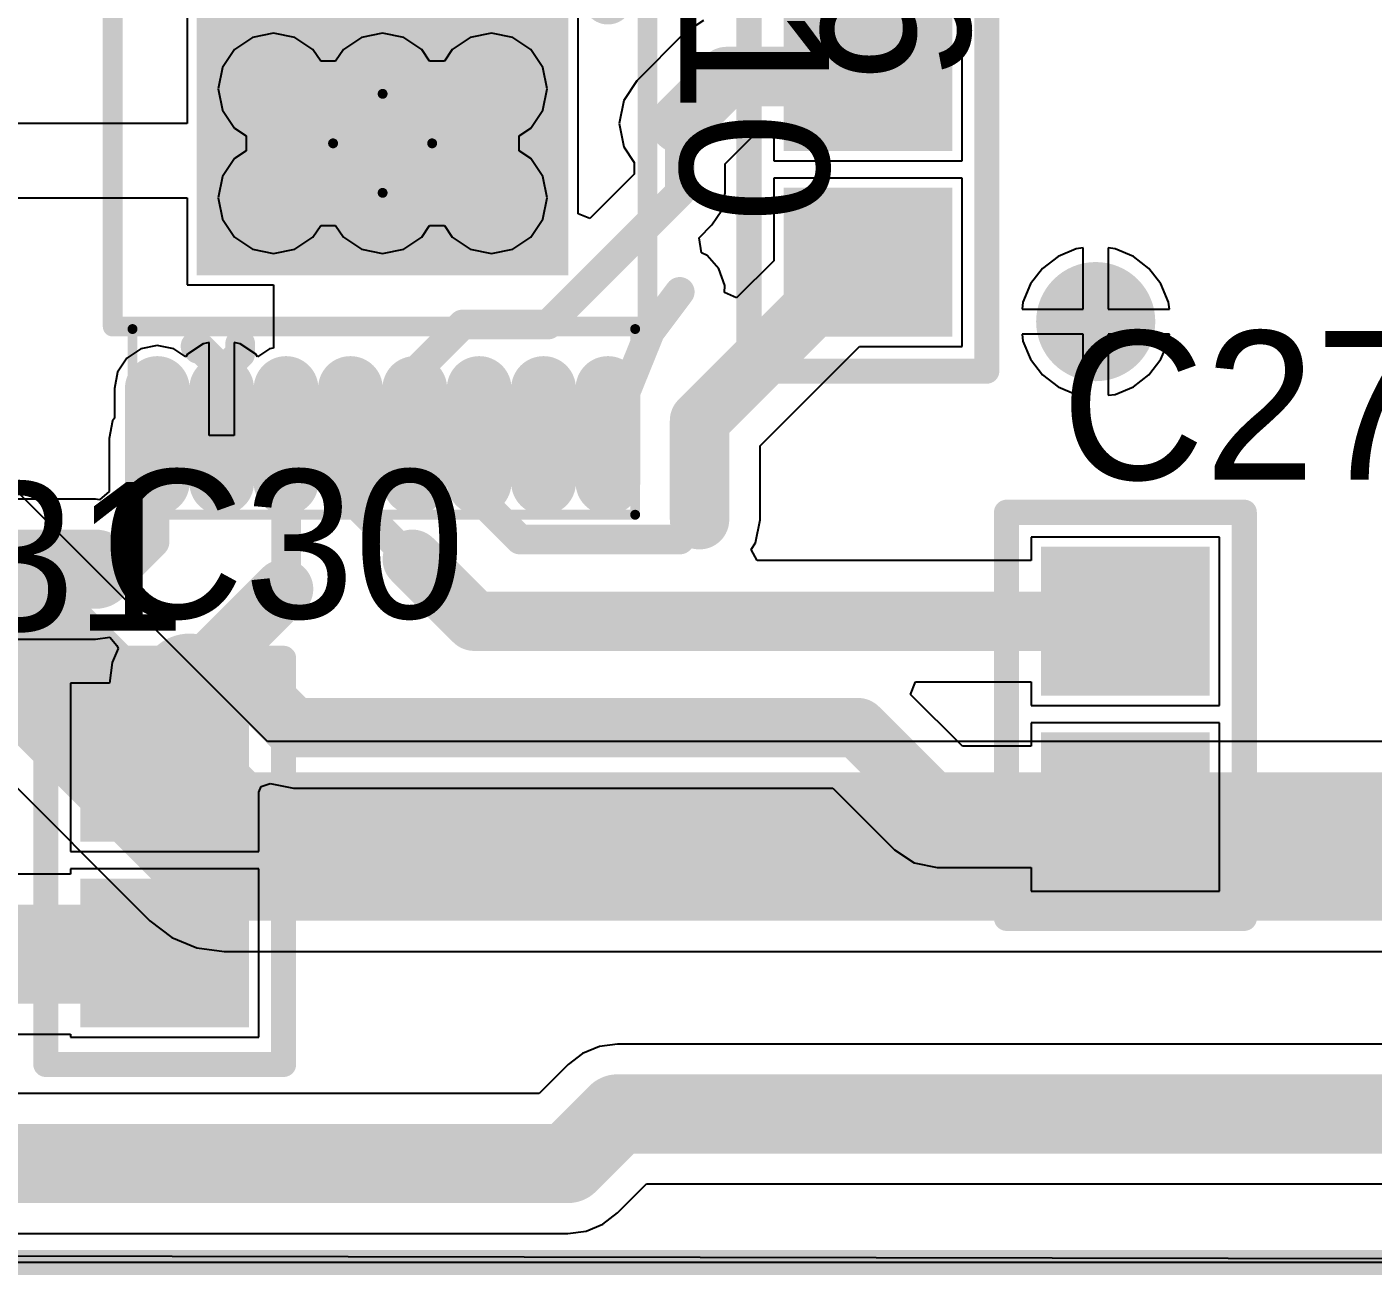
# Model space of a CAD drawing. Header units: millimetres. Extents: x -37 to 96, y -3 to 87.
# Drawn here: x 34.81 to 48.4, y -2.63 to 9.98 of the extents above; entities that cross this region are included whole.
import ezdxf

# ---------------------------------------------------------------- set-up
doc = ezdxf.new("R2010")
doc.units = ezdxf.units.MM
for name, color, linetype in [('BottomLayer', 5, 'Continuous'), ('BottomSolder', 6, 'Continuous'), ('Mechanical1', 6, 'Continuous'), ('Mechanical13', 56, 'Continuous'), ('Mechanical15', 56, 'Continuous'), ('MultiLayer', 9, 'Continuous'), ('TopLayer', 1, 'Continuous'), ('TopOverlay', 2, 'Continuous'), ('TopPaste', 8, 'Continuous'), ('TopSolder', 216, 'Continuous'), ('ViaHoleLayer', 16, 'Continuous')]:
    doc.layers.add(name, color=color, linetype=linetype)

# ---------------------------------------------------------------- blocks, each defined once
blk = doc.blocks.new('DRV8874_TSOP127P600_8N_21')
at = {"layer": 'Mechanical13', "const_width": 0.0999998}
for points in [[(1.07499912, 0.27500072), (-0.8000009399999999, 0.27500072)], [(-0.8000009399999999, -4.800000559999999), (-0.8000009399999999, 0.27500072)], [(6.6999993, 0.27500072), (4.82499924, 0.27500072)], [(6.6999993, -4.800000559999999), (6.6999993, 0.27500072)], [(1.07499912, -4.800000559999999), (-0.8000009399999999, -4.800000559999999)], [(6.6999993, -4.800000559999999), (4.82499924, -4.800000559999999)]]:
    blk.add_lwpolyline(points, dxfattribs=at)
at = {"layer": 'Mechanical13', "const_width": 0.0499999}
for points in [[(-0.8249996199999998, 0.27500072, 1), (-0.7750022599999999, 0.27500072, 1)], [(-0.8249996199999998, 0.27500072, 1), (-0.7750022599999999, 0.27500072, 1)], [(1.05000044, 0.27500072, 1), (1.0999978, 0.27500072, 1)], [(4.800000559999999, 0.27500072, 1), (4.84999792, 0.27500072, 1)], [(6.67500062, 0.27500072, 1), (6.724997979999999, 0.27500072, 1)], [(6.67500062, 0.27500072, 1), (6.724997979999999, 0.27500072, 1)], [(-0.8249996199999998, -4.800000559999999, 1), (-0.7750022599999999, -4.800000559999999, 1)], [(-0.8249996199999998, -4.800000559999999, 1), (-0.7750022599999999, -4.800000559999999, 1)], [(1.05000044, -4.800000559999999, 1), (1.0999978, -4.800000559999999, 1)], [(4.800000559999999, -4.800000559999999, 1), (4.84999792, -4.800000559999999, 1)], [(6.67500062, -4.800000559999999, 1), (6.724997979999999, -4.800000559999999, 1)], [(6.67500062, -4.800000559999999, 1), (6.724997979999999, -4.800000559999999, 1)]]:
    blk.add_lwpolyline(points, format="xyb", close=True, dxfattribs=at)
at = {"layer": 'Mechanical15', "const_width": 0.0999998}
for points in [[(2.94999918, -2.7750008), (2.94999918, -1.77500026)], [(3.45000072, -2.27499926), (2.45000018, -2.27499926)]]:
    blk.add_lwpolyline(points, dxfattribs=at)
at = {"layer": 'Mechanical15', "const_width": 0.0499999}
for points in [[(2.9250005, -1.77500026, 1), (2.97499786, -1.77500026, 1)], [(2.4250015, -2.27499926, 1), (2.47499886, -2.27499926, 1)], [(3.42500204, -2.27499926, 1), (3.474999399999999, -2.27499926, 1)], [(2.9250005, -2.7750008, 1), (2.97499786, -2.7750008, 1)]]:
    blk.add_lwpolyline(points, format="xyb", close=True, dxfattribs=at)
at = {"layer": 'TopLayer', "const_width": 0.4499991}
for points in [[(-0.47500032, 0), (0.47500032, 0)], [(5.425000579999999, 0), (6.37500122, 0)], [(-0.47500032, -0.65000124), (0.47500032, -0.65000124)], [(5.425000579999999, -0.65000124), (6.37500122, -0.65000124)], [(-0.47500032, -1.29999994), (0.47500032, -1.29999994)], [(5.425000579999999, -1.29999994), (6.37500122, -1.29999994)], [(-0.47500032, -1.95000118), (0.47500032, -1.95000118)], [(5.425000579999999, -1.95000118), (6.37500122, -1.95000118)], [(-0.47500032, -2.59999988), (0.47500032, -2.59999988)], [(5.425000579999999, -2.59999988), (6.37500122, -2.59999988)], [(-0.47500032, -3.25000112), (0.47500032, -3.25000112)], [(5.425000579999999, -3.25000112), (6.37500122, -3.25000112)], [(-0.47500032, -3.89999982), (0.47500032, -3.89999982)], [(5.425000579999999, -3.89999982), (6.37500122, -3.89999982)], [(-0.47500032, -4.55000106), (0.47500032, -4.55000106)], [(5.425000579999999, -4.55000106), (6.37500122, -4.55000106)]]:
    blk.add_lwpolyline(points, dxfattribs=at)
at = {"layer": 'TopLayer', "const_width": 0.22499828}
for points in [[(-0.58749946, 0, 1), (-0.36250118, 0, 1)], [(0.36250118, 0, 1), (0.58749946, 0, 1)], [(5.312501439999999, 0, 1), (5.53749972, 0, 1)], [(6.26250208, 0, 1), (6.48750036, 0, 1)], [(-0.58749946, -0.65000124, 1), (-0.36250118, -0.65000124, 1)], [(0.36250118, -0.65000124, 1), (0.58749946, -0.65000124, 1)], [(5.312501439999999, -0.65000124, 1), (5.53749972, -0.65000124, 1)], [(6.26250208, -0.65000124, 1), (6.48750036, -0.65000124, 1)], [(-0.58749946, -1.29999994, 1), (-0.36250118, -1.29999994, 1)], [(0.36250118, -1.29999994, 1), (0.58749946, -1.29999994, 1)], [(5.312501439999999, -1.29999994, 1), (5.53749972, -1.29999994, 1)], [(6.26250208, -1.29999994, 1), (6.48750036, -1.29999994, 1)], [(-0.58749946, -1.95000118, 1), (-0.36250118, -1.95000118, 1)], [(0.36250118, -1.95000118, 1), (0.58749946, -1.95000118, 1)], [(5.312501439999999, -1.95000118, 1), (5.53749972, -1.95000118, 1)], [(6.26250208, -1.95000118, 1), (6.48750036, -1.95000118, 1)], [(-0.58749946, -2.59999988, 1), (-0.36250118, -2.59999988, 1)], [(0.36250118, -2.59999988, 1), (0.58749946, -2.59999988, 1)], [(5.312501439999999, -2.59999988, 1), (5.53749972, -2.59999988, 1)], [(6.26250208, -2.59999988, 1), (6.48750036, -2.59999988, 1)], [(-0.58749946, -3.25000112, 1), (-0.36250118, -3.25000112, 1)], [(0.36250118, -3.25000112, 1), (0.58749946, -3.25000112, 1)], [(5.312501439999999, -3.25000112, 1), (5.53749972, -3.25000112, 1)], [(6.26250208, -3.25000112, 1), (6.48750036, -3.25000112, 1)], [(-0.58749946, -3.89999982, 1), (-0.36250118, -3.89999982, 1)], [(0.36250118, -3.89999982, 1), (0.58749946, -3.89999982, 1)], [(5.312501439999999, -3.89999982, 1), (5.53749972, -3.89999982, 1)], [(6.26250208, -3.89999982, 1), (6.48750036, -3.89999982, 1)], [(-0.58749946, -4.55000106, 1), (-0.36250118, -4.55000106, 1)], [(0.36250118, -4.55000106, 1), (0.58749946, -4.55000106, 1)], [(5.312501439999999, -4.55000106, 1), (5.53749972, -4.55000106, 1)], [(6.26250208, -4.55000106, 1), (6.48750036, -4.55000106, 1)]]:
    blk.add_lwpolyline(points, format="xyb", close=True, dxfattribs=at)
at = {"layer": 'TopLayer'}
blk.add_solid([(1.7199991, -4.04999952), (4.17999926, -4.04999952), (1.7199991, -0.499999), (4.17999926, -0.499999)], dxfattribs=at)
at = {"layer": 'TopOverlay', "const_width": 0.1999996}
for points in [[(4.800000559999999, 0.3999992), (1.10000034, 0.3999992)], [(1.10000034, -5.00000016), (1.10000034, 0.3999992)], [(4.800000559999999, -5.00000016), (4.800000559999999, 0.3999992)], [(4.800000559999999, -5.00000016), (1.10000034, -5.00000016)]]:
    blk.add_lwpolyline(points, dxfattribs=at)
at = {"layer": 'TopOverlay'}
for points, const_width in [([(1.05000044, 0.3999992, 1), (1.15000024, 0.3999992, 1)], 0.0999998), ([(1.05000044, 0.3999992, 1), (1.15000024, 0.3999992, 1)], 0.0999998), ([(4.75000066, 0.3999992, 1), (4.85000046, 0.3999992, 1)], 0.0999998), ([(4.75000066, 0.3999992, 1), (4.85000046, 0.3999992, 1)], 0.0999998), ([(1.62500056, 0, 1), (1.37499852, 0, 1)], 0.2499995), ([(1.31249928, 0, 1), (1.43749776, 0, 1)], 0.12499848), ([(1.56250132, 0, 1), (1.6874998, 0, 1)], 0.12499848), ([(1.05000044, -5.00000016, 1), (1.15000024, -5.00000016, 1)], 0.0999998), ([(1.05000044, -5.00000016, 1), (1.15000024, -5.00000016, 1)], 0.0999998), ([(4.75000066, -5.00000016, 1), (4.85000046, -5.00000016, 1)], 0.0999998), ([(4.75000066, -5.00000016, 1), (4.85000046, -5.00000016, 1)], 0.0999998)]:
    blk.add_lwpolyline(points, format="xyb", close=True, dxfattribs=dict(at, const_width=const_width))
at = {"layer": 'TopPaste', "const_width": 0.4499991}
for points in [[(-0.47500032, 0), (0.47500032, 0)], [(5.425000579999999, 0), (6.37500122, 0)], [(-0.47500032, -0.65000124), (0.47500032, -0.65000124)], [(5.425000579999999, -0.65000124), (6.37500122, -0.65000124)], [(-0.47500032, -1.29999994), (0.47500032, -1.29999994)], [(5.425000579999999, -1.29999994), (6.37500122, -1.29999994)], [(-0.47500032, -1.95000118), (0.47500032, -1.95000118)], [(5.425000579999999, -1.95000118), (6.37500122, -1.95000118)], [(-0.47500032, -2.59999988), (0.47500032, -2.59999988)], [(5.425000579999999, -2.59999988), (6.37500122, -2.59999988)], [(-0.47500032, -3.25000112), (0.47500032, -3.25000112)], [(5.425000579999999, -3.25000112), (6.37500122, -3.25000112)], [(-0.47500032, -3.89999982), (0.47500032, -3.89999982)], [(5.425000579999999, -3.89999982), (6.37500122, -3.89999982)], [(-0.47500032, -4.55000106), (0.47500032, -4.55000106)], [(5.425000579999999, -4.55000106), (6.37500122, -4.55000106)]]:
    blk.add_lwpolyline(points, dxfattribs=at)
at = {"layer": 'TopPaste', "const_width": 0.22499828}
for points in [[(-0.58749946, 0, 1), (-0.36250118, 0, 1)], [(0.36250118, 0, 1), (0.58749946, 0, 1)], [(5.312501439999999, 0, 1), (5.53749972, 0, 1)], [(6.26250208, 0, 1), (6.48750036, 0, 1)], [(-0.58749946, -0.65000124, 1), (-0.36250118, -0.65000124, 1)], [(0.36250118, -0.65000124, 1), (0.58749946, -0.65000124, 1)], [(5.312501439999999, -0.65000124, 1), (5.53749972, -0.65000124, 1)], [(6.26250208, -0.65000124, 1), (6.48750036, -0.65000124, 1)], [(-0.58749946, -1.29999994, 1), (-0.36250118, -1.29999994, 1)], [(0.36250118, -1.29999994, 1), (0.58749946, -1.29999994, 1)], [(5.312501439999999, -1.29999994, 1), (5.53749972, -1.29999994, 1)], [(6.26250208, -1.29999994, 1), (6.48750036, -1.29999994, 1)], [(-0.58749946, -1.95000118, 1), (-0.36250118, -1.95000118, 1)], [(0.36250118, -1.95000118, 1), (0.58749946, -1.95000118, 1)], [(5.312501439999999, -1.95000118, 1), (5.53749972, -1.95000118, 1)], [(6.26250208, -1.95000118, 1), (6.48750036, -1.95000118, 1)], [(-0.58749946, -2.59999988, 1), (-0.36250118, -2.59999988, 1)], [(0.36250118, -2.59999988, 1), (0.58749946, -2.59999988, 1)], [(5.312501439999999, -2.59999988, 1), (5.53749972, -2.59999988, 1)], [(6.26250208, -2.59999988, 1), (6.48750036, -2.59999988, 1)], [(-0.58749946, -3.25000112, 1), (-0.36250118, -3.25000112, 1)], [(0.36250118, -3.25000112, 1), (0.58749946, -3.25000112, 1)], [(5.312501439999999, -3.25000112, 1), (5.53749972, -3.25000112, 1)], [(6.26250208, -3.25000112, 1), (6.48750036, -3.25000112, 1)], [(-0.58749946, -3.89999982, 1), (-0.36250118, -3.89999982, 1)], [(0.36250118, -3.89999982, 1), (0.58749946, -3.89999982, 1)], [(5.312501439999999, -3.89999982, 1), (5.53749972, -3.89999982, 1)], [(6.26250208, -3.89999982, 1), (6.48750036, -3.89999982, 1)], [(-0.58749946, -4.55000106, 1), (-0.36250118, -4.55000106, 1)], [(0.36250118, -4.55000106, 1), (0.58749946, -4.55000106, 1)], [(5.312501439999999, -4.55000106, 1), (5.53749972, -4.55000106, 1)], [(6.26250208, -4.55000106, 1), (6.48750036, -4.55000106, 1)]]:
    blk.add_lwpolyline(points, format="xyb", close=True, dxfattribs=at)
at = {"layer": 'TopPaste'}
blk.add_solid([(1.7199991, -4.04999952), (4.17999926, -4.04999952), (1.7199991, -0.499999), (4.17999926, -0.499999)], dxfattribs=at)
at = {"layer": 'TopSolder', "const_width": 0.6531990999999999}
for points in [[(-0.47500032, 0), (0.47500032, 0)], [(5.425000579999999, 0), (6.37500122, 0)], [(-0.47500032, -0.65000124), (0.47500032, -0.65000124)], [(5.425000579999999, -0.65000124), (6.37500122, -0.65000124)], [(-0.47500032, -1.29999994), (0.47500032, -1.29999994)], [(5.425000579999999, -1.29999994), (6.37500122, -1.29999994)], [(-0.47500032, -1.95000118), (0.47500032, -1.95000118)], [(5.425000579999999, -1.95000118), (6.37500122, -1.95000118)], [(-0.47500032, -2.59999988), (0.47500032, -2.59999988)], [(5.425000579999999, -2.59999988), (6.37500122, -2.59999988)], [(-0.47500032, -3.25000112), (0.47500032, -3.25000112)], [(5.425000579999999, -3.25000112), (6.37500122, -3.25000112)], [(-0.47500032, -3.89999982), (0.47500032, -3.89999982)], [(5.425000579999999, -3.89999982), (6.37500122, -3.89999982)], [(-0.47500032, -4.55000106), (0.47500032, -4.55000106)], [(5.425000579999999, -4.55000106), (6.37500122, -4.55000106)]]:
    blk.add_lwpolyline(points, dxfattribs=at)
at = {"layer": 'TopSolder', "const_width": 0.32659828}
for points in [[(-0.6382994599999999, 0, 1), (-0.31170118, 0, 1)], [(0.31170118, 0, 1), (0.6382994599999999, 0, 1)], [(5.26170144, 0, 1), (5.58829972, 0, 1)], [(6.211702079999999, 0, 1), (6.53830036, 0, 1)], [(-0.6382994599999999, -0.65000124, 1), (-0.31170118, -0.65000124, 1)], [(0.31170118, -0.65000124, 1), (0.6382994599999999, -0.65000124, 1)], [(5.26170144, -0.65000124, 1), (5.58829972, -0.65000124, 1)], [(6.211702079999999, -0.65000124, 1), (6.53830036, -0.65000124, 1)], [(-0.6382994599999999, -1.29999994, 1), (-0.31170118, -1.29999994, 1)], [(0.31170118, -1.29999994, 1), (0.6382994599999999, -1.29999994, 1)], [(5.26170144, -1.29999994, 1), (5.58829972, -1.29999994, 1)], [(6.211702079999999, -1.29999994, 1), (6.53830036, -1.29999994, 1)], [(-0.6382994599999999, -1.95000118, 1), (-0.31170118, -1.95000118, 1)], [(0.31170118, -1.95000118, 1), (0.6382994599999999, -1.95000118, 1)], [(5.26170144, -1.95000118, 1), (5.58829972, -1.95000118, 1)], [(6.211702079999999, -1.95000118, 1), (6.53830036, -1.95000118, 1)], [(-0.6382994599999999, -2.59999988, 1), (-0.31170118, -2.59999988, 1)], [(0.31170118, -2.59999988, 1), (0.6382994599999999, -2.59999988, 1)], [(5.26170144, -2.59999988, 1), (5.58829972, -2.59999988, 1)], [(6.211702079999999, -2.59999988, 1), (6.53830036, -2.59999988, 1)], [(-0.6382994599999999, -3.25000112, 1), (-0.31170118, -3.25000112, 1)], [(0.31170118, -3.25000112, 1), (0.6382994599999999, -3.25000112, 1)], [(5.26170144, -3.25000112, 1), (5.58829972, -3.25000112, 1)], [(6.211702079999999, -3.25000112, 1), (6.53830036, -3.25000112, 1)], [(-0.6382994599999999, -3.89999982, 1), (-0.31170118, -3.89999982, 1)], [(0.31170118, -3.89999982, 1), (0.6382994599999999, -3.89999982, 1)], [(5.26170144, -3.89999982, 1), (5.58829972, -3.89999982, 1)], [(6.211702079999999, -3.89999982, 1), (6.53830036, -3.89999982, 1)], [(-0.6382994599999999, -4.55000106, 1), (-0.31170118, -4.55000106, 1)], [(0.31170118, -4.55000106, 1), (0.6382994599999999, -4.55000106, 1)], [(5.26170144, -4.55000106, 1), (5.58829972, -4.55000106, 1)], [(6.211702079999999, -4.55000106, 1), (6.53830036, -4.55000106, 1)]]:
    blk.add_lwpolyline(points, format="xyb", close=True, dxfattribs=at)
at = {"layer": 'TopSolder'}
blk.add_solid([(1.6183991, -4.15159952), (4.281599259999999, -4.15159952), (1.6183991, -0.398399), (4.281599259999999, -0.398399)], dxfattribs=at)
blk = doc.blocks.new('C_________0805_36')
at = {"layer": 'TopLayer'}
for points in [[(-0.6499986999999999, -0.7499985), (0.6499986999999999, -0.7499985), (-0.6499986999999999, 0.7499985), (0.6499986999999999, 0.7499985)], [(1.22499882, -0.7499985), (2.52499622, -0.7499985), (1.22499882, 0.7499985), (2.52499622, 0.7499985)]]:
    blk.add_solid(points, dxfattribs=at)
at = {"layer": 'TopOverlay', "const_width": 0.254}
for points in [[(2.99999908, 1.20000014), (-1.10000034, 1.20000014)], [(-1.10000034, -1.20000014), (-1.10000034, 1.20000014)], [(2.99999908, -1.20000014), (2.99999908, 1.20000014)], [(2.00000108, -1.20000014), (-1.10000034, -1.20000014)], [(2.99999908, -1.20000014), (2.00000108, -1.20000014)]]:
    blk.add_lwpolyline(points, dxfattribs=at)
at = {"layer": 'TopOverlay', "const_width": 0.127}
for points in [[(-1.16350034, 1.20000014, 1), (-1.03650034, 1.20000014, 1)], [(-1.16350034, 1.20000014, 1), (-1.03650034, 1.20000014, 1)], [(2.93649908, 1.20000014, 1), (3.06349908, 1.20000014, 1)], [(2.93649908, 1.20000014, 1), (3.06349908, 1.20000014, 1)], [(-1.16350034, -1.20000014, 1), (-1.03650034, -1.20000014, 1)], [(-1.16350034, -1.20000014, 1), (-1.03650034, -1.20000014, 1)], [(1.93650108, -1.20000014, 1), (2.06350108, -1.20000014, 1)], [(1.93650108, -1.20000014, 1), (2.06350108, -1.20000014, 1)], [(2.93649908, -1.20000014, 1), (3.06349908, -1.20000014, 1)], [(2.93649908, -1.20000014, 1), (3.06349908, -1.20000014, 1)]]:
    blk.add_lwpolyline(points, format="xyb", close=True, dxfattribs=at)
at = {"layer": 'TopPaste'}
for points in [[(-0.6499986999999999, -0.7499985), (0.6499986999999999, -0.7499985), (-0.6499986999999999, 0.7499985), (0.6499986999999999, 0.7499985)], [(1.22499882, -0.7499985), (2.52499622, -0.7499985), (1.22499882, 0.7499985), (2.52499622, 0.7499985)]]:
    blk.add_solid(points, dxfattribs=at)
at = {"layer": 'TopSolder'}
for points in [[(-0.7515987, -0.8515985), (0.7515987, -0.8515985), (-0.7515987, 0.8515985), (0.7515987, 0.8515985)], [(1.12339882, -0.8515985), (2.62659622, -0.8515985), (1.12339882, 0.8515985), (2.62659622, 0.8515985)]]:
    blk.add_solid(points, dxfattribs=at)
blk = doc.blocks.new('C_________0805_39')
at = {"layer": 'TopLayer'}
for points in [[(-0.6499986999999999, -0.7499985), (0.6499986999999999, -0.7499985), (-0.6499986999999999, 0.7499985), (0.6499986999999999, 0.7499985)], [(1.22499882, -0.7499985), (2.52499622, -0.7499985), (1.22499882, 0.7499985), (2.52499622, 0.7499985)]]:
    blk.add_solid(points, dxfattribs=at)
at = {"layer": 'TopOverlay', "const_width": 0.254}
for points in [[(2.99999654, 1.20000014), (-1.10000288, 1.20000014)], [(-1.10000288, -1.20000014), (-1.10000288, 1.20000014)], [(2.99999654, -1.20000014), (2.99999654, 1.20000014)], [(2.00000108, -1.20000014), (-1.10000288, -1.20000014)], [(2.99999654, -1.20000014), (2.00000108, -1.20000014)]]:
    blk.add_lwpolyline(points, dxfattribs=at)
at = {"layer": 'TopOverlay', "const_width": 0.127}
for points in [[(-1.16350288, 1.20000014, 1), (-1.03650288, 1.20000014, 1)], [(-1.16350288, 1.20000014, 1), (-1.03650288, 1.20000014, 1)], [(2.93649654, 1.20000014, 1), (3.06349654, 1.20000014, 1)], [(2.93649654, 1.20000014, 1), (3.06349654, 1.20000014, 1)], [(-1.16350288, -1.20000014, 1), (-1.03650288, -1.20000014, 1)], [(-1.16350288, -1.20000014, 1), (-1.03650288, -1.20000014, 1)], [(1.93650108, -1.20000014, 1), (2.06350108, -1.20000014, 1)], [(1.93650108, -1.20000014, 1), (2.06350108, -1.20000014, 1)], [(2.93649654, -1.20000014, 1), (3.06349654, -1.20000014, 1)], [(2.93649654, -1.20000014, 1), (3.06349654, -1.20000014, 1)]]:
    blk.add_lwpolyline(points, format="xyb", close=True, dxfattribs=at)
at = {"layer": 'TopPaste'}
for points in [[(-0.6499986999999999, -0.7499985), (0.6499986999999999, -0.7499985), (-0.6499986999999999, 0.7499985), (0.6499986999999999, 0.7499985)], [(1.22499882, -0.7499985), (2.52499622, -0.7499985), (1.22499882, 0.7499985), (2.52499622, 0.7499985)]]:
    blk.add_solid(points, dxfattribs=at)
at = {"layer": 'TopSolder'}
for points in [[(-0.7515987, -0.8515985), (0.7515987, -0.8515985), (-0.7515987, 0.8515985), (0.7515987, 0.8515985)], [(1.12339882, -0.8515985), (2.62659622, -0.8515985), (1.12339882, 0.8515985), (2.62659622, 0.8515985)]]:
    blk.add_solid(points, dxfattribs=at)
blk = doc.blocks.new('C_________0805_40')
at = {"layer": 'TopLayer'}
for points in [[(-0.6499986999999999, -0.7499985), (0.6499986999999999, -0.7499985), (-0.6499986999999999, 0.7499985), (0.6499986999999999, 0.7499985)], [(1.22500136, -0.7499985), (2.52499876, -0.7499985), (1.22500136, 0.7499985), (2.52499876, 0.7499985)]]:
    blk.add_solid(points, dxfattribs=at)
at = {"layer": 'TopOverlay', "const_width": 0.254}
for points in [[(-1.10000034, 1.20000014), (2.99999908, 1.20000014)], [(-1.10000034, 1.20000014), (-1.10000034, -1.20000014)], [(2.99999908, 1.20000014), (2.99999908, -1.20000014)], [(-1.10000034, -1.20000014), (2.00000108, -1.20000014)], [(2.00000108, -1.20000014), (2.99999908, -1.20000014)]]:
    blk.add_lwpolyline(points, dxfattribs=at)
at = {"layer": 'TopOverlay', "const_width": 0.127}
for points in [[(-1.16350034, 1.20000014, 1), (-1.03650034, 1.20000014, 1)], [(-1.16350034, 1.20000014, 1), (-1.03650034, 1.20000014, 1)], [(2.93649908, 1.20000014, 1), (3.06349908, 1.20000014, 1)], [(2.93649908, 1.20000014, 1), (3.06349908, 1.20000014, 1)], [(-1.16350034, -1.20000014, 1), (-1.03650034, -1.20000014, 1)], [(-1.16350034, -1.20000014, 1), (-1.03650034, -1.20000014, 1)], [(1.93650108, -1.20000014, 1), (2.06350108, -1.20000014, 1)], [(1.93650108, -1.20000014, 1), (2.06350108, -1.20000014, 1)], [(2.93649908, -1.20000014, 1), (3.06349908, -1.20000014, 1)], [(2.93649908, -1.20000014, 1), (3.06349908, -1.20000014, 1)]]:
    blk.add_lwpolyline(points, format="xyb", close=True, dxfattribs=at)
at = {"layer": 'TopPaste'}
for points in [[(-0.6499986999999999, -0.7499985), (0.6499986999999999, -0.7499985), (-0.6499986999999999, 0.7499985), (0.6499986999999999, 0.7499985)], [(1.22500136, -0.7499985), (2.52499876, -0.7499985), (1.22500136, 0.7499985), (2.52499876, 0.7499985)]]:
    blk.add_solid(points, dxfattribs=at)
at = {"layer": 'TopSolder'}
for points in [[(-0.7515987, -0.8515985), (0.7515987, -0.8515985), (-0.7515987, 0.8515985), (0.7515987, 0.8515985)], [(1.12340136, -0.8515985), (2.62659876, -0.8515985), (1.12340136, 0.8515985), (2.62659876, 0.8515985)]]:
    blk.add_solid(points, dxfattribs=at)

msp = doc.modelspace()

# ---------------------------------------------------------------- linework, layer by layer
at = {"layer": 'BottomLayer'}
for p, q in [((37.08539954, 9.86808542), (36.90347204, 9.746526099999999)), ((37.29999906, 9.91077266), (37.08539954, 9.86808542)), ((37.51459858, 9.86808542), (37.29999906, 9.91077266)), ((37.69652608, 9.746526099999999), (37.51459858, 9.86808542)), ((38.18539988, 9.86808542), (38.00347238, 9.746526099999999)), ((38.3999994, 9.91077266), (38.18539988, 9.86808542)), ((38.61459892, 9.86808542), (38.3999994, 9.91077266)), ((38.79652642, 9.746526099999999), (38.61459892, 9.86808542)), ((39.28540022, 9.86808542), (39.10347272, 9.746526099999999)), ((39.49999974, 9.91077266), (39.28540022, 9.86808542)), ((39.71459926, 9.86808542), (39.49999974, 9.91077266)), ((39.89652676, 9.746526099999999), (39.71459926, 9.86808542)), ((36.90347204, 9.746526099999999), (36.78191271999999, 9.564598599999998)), ((37.7750832, 9.628957119999999), (37.69652608, 9.746526099999999)), ((38.00347238, 9.746526099999999), (37.92491526, 9.628957119999999)), ((38.87508354, 9.628957119999999), (38.79652642, 9.746526099999999)), ((39.10347272, 9.746526099999999), (39.0249156, 9.628957119999999)), ((40.01808608, 9.564598599999998), (39.89652676, 9.746526099999999)), ((36.78191271999999, 9.564598599999998), (36.73922548, 9.34999908)), ((37.92491526, 9.628957119999999), (37.7750832, 9.628957119999999)), ((39.0249156, 9.628957119999999), (38.87508354, 9.628957119999999)), ((40.06077332, 9.34999908), (40.01808608, 9.564598599999998)), ((36.73922548, 9.34999908), (36.78191271999999, 9.13539956)), ((40.01808608, 9.13539956), (40.06077332, 9.34999908)), ((36.78191271999999, 9.13539956), (36.90347204, 8.95347206)), ((39.89652676, 8.95347206), (40.01808608, 9.13539956)), ((36.90347204, 8.95347206), (37.02104102, 8.87491494)), ((37.02104102, 8.87491494), (37.02104102, 8.72508288)), ((39.77895778, 8.87491494), (39.89652676, 8.95347206)), ((39.77895778, 8.72508288), (39.77895778, 8.87491494)), ((37.02104102, 8.72508288), (36.90347204, 8.64652576)), ((39.89652676, 8.64652576), (39.77895778, 8.72508288)), ((36.90347204, 8.64652576), (36.78191271999999, 8.464598259999999)), ((40.01808608, 8.464598259999999), (39.89652676, 8.64652576)), ((36.78191271999999, 8.464598259999999), (36.73922548, 8.24999874)), ((40.06077332, 8.24999874), (40.01808608, 8.464598259999999)), ((36.73922548, 8.24999874), (36.78191271999999, 8.035399219999999)), ((40.01808608, 8.035399219999999), (40.06077332, 8.24999874)), ((36.78191271999999, 8.035399219999999), (36.90347204, 7.85347172)), ((39.89652676, 7.85347172), (40.01808608, 8.035399219999999)), ((37.69652608, 7.85347172), (37.7750832, 7.9710407)), ((37.7750832, 7.9710407), (37.92491526, 7.9710407)), ((37.92491526, 7.9710407), (38.00347238, 7.85347172)), ((38.79652642, 7.85347172), (38.87508354, 7.9710407)), ((38.87508354, 7.9710407), (39.0249156, 7.9710407)), ((39.0249156, 7.9710407), (39.10347272, 7.85347172)), ((36.90347204, 7.85347172), (37.08539954, 7.7319124)), ((37.51459858, 7.7319124), (37.69652608, 7.85347172)), ((38.00347238, 7.85347172), (38.18539988, 7.7319124)), ((38.61459892, 7.7319124), (38.79652642, 7.85347172)), ((39.10347272, 7.85347172), (39.28540022, 7.7319124)), ((39.71459926, 7.7319124), (39.89652676, 7.85347172)), ((37.08539954, 7.7319124), (37.29999906, 7.689225159999999)), ((37.29999906, 7.689225159999999), (37.51459858, 7.7319124)), ((38.18539988, 7.7319124), (38.3999994, 7.689225159999999)), ((38.3999994, 7.689225159999999), (38.61459892, 7.7319124)), ((39.28540022, 7.7319124), (39.49999974, 7.689225159999999)), ((39.49999974, 7.689225159999999), (39.71459926, 7.7319124)), ((45.21973938, 7.65861054), (45.06223397999999, 7.53775226)), ((45.40315785999999, 7.734587019999999), (45.21973938, 7.65861054)), ((45.47299262, 7.74378182), (45.40315785999999, 7.734587019999999)), ((45.47299262, 7.12699362), (45.47299262, 7.74378182)), ((45.79682738, 7.734587019999999), (45.72699262, 7.74378182)), ((45.72699262, 7.74378182), (45.72699262, 7.12699362)), ((45.98024586, 7.65861054), (45.79682738, 7.734587019999999)), ((46.13775126, 7.53775226), (45.98024586, 7.65861054)), ((45.06223397999999, 7.53775226), (44.94137569999999, 7.38024686)), ((46.25860953999999, 7.38024686), (46.13775126, 7.53775226)), ((44.94137569999999, 7.38024686), (44.86539921999999, 7.19682838)), ((46.33458602, 7.19682838), (46.25860953999999, 7.38024686)), ((44.86539921999999, 7.19682838), (44.85620442, 7.12699362)), ((44.85620442, 7.12699362), (45.47299262, 7.12699362)), ((45.72699262, 7.12699362), (46.34378082, 7.12699362)), ((46.34378082, 7.12699362), (46.33458602, 7.19682838)), ((45.47299262, 6.87299362), (44.85620442, 6.87299362)), ((44.85620442, 6.87299362), (44.86539921999999, 6.803158859999999)), ((44.86539921999999, 6.803158859999999), (44.94137569999999, 6.61974038)), ((45.47299262, 6.25620542), (45.47299262, 6.87299362)), ((46.34378082, 6.87299362), (45.72699262, 6.87299362)), ((45.72699262, 6.87299362), (45.72699262, 6.25620542)), ((46.25860953999999, 6.61974038), (46.33458602, 6.803158859999999)), ((46.33458602, 6.803158859999999), (46.34378082, 6.87299362)), ((44.94137569999999, 6.61974038), (45.06223397999999, 6.46223498)), ((46.13775126, 6.46223498), (46.25860953999999, 6.61974038)), ((45.06223397999999, 6.46223498), (45.21973938, 6.3413767)), ((45.98024586, 6.3413767), (46.13775126, 6.46223498)), ((45.21973938, 6.3413767), (45.40315785999999, 6.26540022)), ((45.40315785999999, 6.26540022), (45.47299262, 6.25620542)), ((45.72699262, 6.25620542), (45.79682738, 6.26540022)), ((45.79682738, 6.26540022), (45.98024586, 6.3413767)), ((37.23867584, 2.75905722), (34.74886624, 5.24886936)), ((33.56131971999999, 3.44094308), (36.05112423999999, 0.9511411)), ((56.60000109999999, 2.75905722), (37.23867584, 2.75905722)), ((36.05112423999999, 0.9511411), (36.05113186, 0.95113094)), ((36.05113186, 0.95113094), (36.27047102, 0.782828)), ((36.27047102, 0.782828), (36.52589596, 0.67702684)), ((36.52589596, 0.67702684), (36.80000006, 0.64093852)), ((36.80000006, 0.64093852), (36.80002038, 0.64094106)), ((36.80002038, 0.64094106), (56.51792862, 0.64094106)), ((68.99999916, -2.50000008), (5.00000016, -2.49999754))]:
    msp.add_line(p, q, dxfattribs=at)
for points, const_width in [([(45.34999311999999, 6.99999362, 1), (45.84999212, 6.99999362, 1)], 0.499999), ([(36.42499953999999, 1.69999914, 1), (37.17500058, 1.69999914, 1)], 0.7499985), ([(36.42499953999999, 1.69999914, 1), (37.17500058, 1.69999914, 1)], 0.7499985)]:
    msp.add_lwpolyline(points, format="xyb", close=True, dxfattribs=dict(at, const_width=const_width))
at = {"layer": 'BottomLayer', "const_width": 1.49999954}
for points in [[(33.99999804, 4.50000116), (36.80000006, 1.69999914)], [(36.80000006, 1.69999914), (56.60000109999999, 1.69999914)]]:
    msp.add_lwpolyline(points, dxfattribs=at)
at = {"layer": 'BottomSolder', "const_width": 0.601599}
msp.add_lwpolyline([(45.29919312, 6.99999362, 1), (45.90079212, 6.99999362, 1)], format="xyb", close=True, dxfattribs=at)
at = {"layer": 'Mechanical1', "const_width": 0.254}
msp.add_lwpolyline([(5.09999996, -2.50000008), (90.0999976, -2.50000008)], dxfattribs=at)
at = {"layer": 'MultiLayer', "const_width": 0.499999}
msp.add_lwpolyline([(45.34999311999999, 6.99999362, 1), (45.84999212, 6.99999362, 1)], format="xyb", close=True, dxfattribs=at)
at = {"layer": 'TopLayer'}
for p, q in [((36.42499953999999, 10.22999986), (36.42499953999999, 8.99999978)), ((40.37499926, 8.089826339999998), (40.37499926, 10.22999986)), ((44.24999786, 8.6250018), (44.24999786, 10.3249984)), ((41.64089207999999, 10.0401882), (41.44242663999999, 9.9075748)), ((41.44242663999999, 9.9075748), (40.96742631999999, 9.43257448)), ((40.96742631999999, 9.43257448), (40.83481292, 9.23410904)), ((40.83481292, 9.23410904), (40.78824709999999, 8.99999978)), ((36.42499953999999, 8.99999978), (33.65400178, 8.99999978)), ((40.78824709999999, 8.99999978), (40.83481292, 8.765890520000001)), ((41.85881646, 8.59366582), (42.12839682, 8.863246179999999)), ((42.12839682, 8.863246179999999), (42.35000166, 8.863246179999999)), ((42.35000166, 8.863246179999999), (42.35000166, 8.6250018)), ((40.83481292, 8.765890520000001), (40.94118558, 8.60669602)), ((40.94118558, 8.60669602), (40.94118558, 8.490077)), ((41.85881646, 8.30002912), (41.85881646, 8.59366582)), ((42.35000166, 8.6250018), (44.24999786, 8.6250018)), ((40.94118558, 8.490077), (40.49233202, 8.04122344)), ((44.24999786, 8.44999834), (42.35000166, 8.44999834)), ((42.35000166, 8.44999834), (42.35000166, 7.615151139999999)), ((44.24999786, 6.750001739999999), (44.24999786, 8.44999834)), ((41.82389146, 8.12444908), (41.85881646, 8.30002912)), ((33.0581, 8.24999874), (36.42499953999999, 8.24999874)), ((36.42499953999999, 8.24999874), (36.42499953999999, 7.3700005)), ((40.49233202, 8.04122344), (40.37499926, 8.089826339999998)), ((41.72443268, 7.975597459999999), (41.82389146, 8.12444908)), ((41.59516192, 7.846326699999999), (41.72443268, 7.975597459999999)), ((41.62135694, 7.692915779999999), (41.59516192, 7.846326699999999)), ((41.6752913, 7.66705096), (41.62135694, 7.692915779999999)), ((41.7947983, 7.53376446), (41.6752913, 7.66705096)), ((42.35000166, 7.615151139999999), (41.97457188, 7.23972136)), ((45.21973938, 7.65861054), (45.06223397999999, 7.53775226)), ((45.40315785999999, 7.734587019999999), (45.21973938, 7.65861054)), ((45.47299262, 7.74378182), (45.40315785999999, 7.734587019999999)), ((45.47299262, 7.12699362), (45.47299262, 7.74378182)), ((45.79682738, 7.734587019999999), (45.72699262, 7.74378182)), ((45.72699262, 7.74378182), (45.72699262, 7.12699362)), ((45.98024586, 7.65861054), (45.79682738, 7.734587019999999)), ((46.13775126, 7.53775226), (45.98024586, 7.65861054)), ((41.85420382, 7.36488494), (41.7947983, 7.53376446)), ((45.06223397999999, 7.53775226), (44.94137569999999, 7.38024686)), ((46.25860953999999, 7.38024686), (46.13775126, 7.53775226)), ((36.42499953999999, 7.3700005), (37.29999906, 7.3700005)), ((37.29999906, 7.3700005), (37.29999906, 6.73345872)), ((41.85040398, 7.295159399999999), (41.85420382, 7.36488494)), ((44.94137569999999, 7.38024686), (44.86539921999999, 7.19682838)), ((46.33458602, 7.19682838), (46.25860953999999, 7.38024686)), ((41.97457188, 7.23972136), (41.85040398, 7.295159399999999)), ((44.86539921999999, 7.19682838), (44.85620442, 7.12699362)), ((44.85620442, 7.12699362), (45.47299262, 7.12699362)), ((45.72699262, 7.12699362), (46.34378082, 7.12699362)), ((46.34378082, 7.12699362), (46.33458602, 7.19682838)), ((45.47299262, 6.87299362), (44.85620442, 6.87299362)), ((44.85620442, 6.87299362), (44.86539921999999, 6.803158859999999)), ((44.86539921999999, 6.803158859999999), (44.94137569999999, 6.61974038)), ((45.47299262, 6.25620542), (45.47299262, 6.87299362)), ((46.34378082, 6.87299362), (45.72699262, 6.87299362)), ((45.72699262, 6.87299362), (45.72699262, 6.25620542)), ((46.25860953999999, 6.61974038), (46.33458602, 6.803158859999999)), ((46.33458602, 6.803158859999999), (46.34378082, 6.87299362)), ((35.95917116, 6.72533834), (35.81859232, 6.631404059999999)), ((36.1249976, 6.75832278), (35.95917116, 6.72533834)), ((36.29082404, 6.72533834), (36.1249976, 6.75832278)), ((36.41221317999999, 6.644225979999999), (36.29082404, 6.72533834)), ((36.42966044, 6.67033718), (36.41221317999999, 6.644225979999999)), ((36.5881031, 6.77620692), (36.42966044, 6.67033718)), ((36.64799884, 6.78811952), (36.5881031, 6.77620692)), ((36.64799884, 5.849998459999999), (36.64799884, 6.78811952)), ((36.96189458, 6.77620692), (36.90199884, 6.78811952)), ((36.90199884, 6.78811952), (36.90199884, 5.849998459999999)), ((37.12033724, 6.67033718), (36.96189458, 6.77620692)), ((37.1377845, 6.644228519999999), (37.12033724, 6.67033718)), ((37.2591711, 6.72533834), (37.1377845, 6.644228519999999)), ((37.29999906, 6.73345872), (37.2591711, 6.72533834)), ((42.21175454, 5.74660522), (43.21515106, 6.750001739999999)), ((43.21515106, 6.750001739999999), (44.24999786, 6.750001739999999)), ((35.81859232, 6.631404059999999), (35.72465803999999, 6.49082522)), ((44.94137569999999, 6.61974038), (45.06223397999999, 6.46223498)), ((46.13775126, 6.46223498), (46.25860953999999, 6.61974038)), ((35.72465803999999, 6.49082522), (35.69167359999999, 6.32499878)), ((45.06223397999999, 6.46223498), (45.21973938, 6.3413767)), ((45.98024586, 6.3413767), (46.13775126, 6.46223498)), ((35.69167359999999, 6.32499878), (35.69167359999999, 6.025715659999999)), ((45.21973938, 6.3413767), (45.40315785999999, 6.26540022)), ((45.40315785999999, 6.26540022), (45.47299262, 6.25620542)), ((45.72699262, 6.25620542), (45.79682738, 6.26540022)), ((45.79682738, 6.26540022), (45.98024586, 6.3413767)), ((35.6724077, 5.996881579999999), (35.6374827, 5.821299)), ((35.69167359999999, 6.025715659999999), (35.6724077, 5.996881579999999)), ((36.90199884, 5.849998459999999), (36.64799884, 5.849998459999999)), ((35.6374827, 5.821299), (35.6374827, 5.28424902)), ((42.21175454, 5.00000016), (42.21175454, 5.74660522)), ((35.50000012, 5.20603988), (30.00000096, 5.20603988)), ((35.54199647999999, 5.200510299999999), (35.50000012, 5.20603988)), ((35.6374827, 5.28424902), (35.54199647999999, 5.200510299999999)), ((42.16518872, 4.7658909), (42.21175454, 5.00000016)), ((42.12032978, 4.6987587), (42.16518872, 4.7658909)), ((46.84999774, 4.8249967), (44.95000154, 4.8249967)), ((44.95000154, 4.8249967), (44.95000154, 4.58675232)), ((46.84999774, 3.1250001), (46.84999774, 4.8249967)), ((42.18019758, 4.58675232), (42.12032978, 4.6987587)), ((44.95000154, 4.58675232), (42.18019758, 4.58675232)), ((35.50000012, 3.79396244), (35.64485123999999, 3.81303276)), ((35.64485123999999, 3.81303276), (35.71716758, 3.731343819999999)), ((29.988383, 3.79396244), (35.50000012, 3.79396244)), ((35.72934688, 3.70068602), (35.6705916, 3.55883972)), ((35.71716758, 3.731343819999999), (35.72934688, 3.70068602)), ((35.6705916, 3.55883972), (35.6430961, 3.34999584)), ((35.6430961, 3.34999584), (35.25000062, 3.34999584)), ((35.25000062, 3.34999584), (35.25000062, 1.64999924)), ((43.72890416, 3.23624448), (43.7815101, 3.36324448)), ((43.7815101, 3.36324448), (44.95000154, 3.36324448)), ((44.95000154, 3.36324448), (44.95000154, 3.1250001)), ((44.25339383999999, 2.7117548), (43.72890416, 3.23624448)), ((44.95000154, 3.1250001), (46.84999774, 3.1250001)), ((46.84999774, 2.94999918), (44.95000154, 2.94999918)), ((44.95000154, 2.94999918), (44.95000154, 2.7117548)), ((46.84999774, 1.25000258), (46.84999774, 2.94999918)), ((44.95000154, 2.7117548), (44.25339383999999, 2.7117548)), ((37.17378138, 2.30686864), (37.26589448, 2.33481118)), ((37.26589448, 2.33481118), (37.5000012, 2.28824536)), ((37.14999682, 2.24944686), (37.17378138, 2.30686864)), ((37.14999682, 1.64999924), (37.14999682, 2.24944686)), ((37.5000012, 2.28824536), (42.94660448, 2.28824536)), ((42.94660448, 2.28824536), (43.56742366, 1.66742618)), ((35.25000062, 1.64999924), (37.14999682, 1.64999924)), ((43.56742366, 1.66742618), (43.7658891, 1.53481278)), ((43.7658891, 1.53481278), (43.99999836, 1.48824696)), ((35.25000062, 1.4194028), (34.14999774, 1.4194028)), ((37.14999682, 1.47499832), (35.25000062, 1.47499832)), ((35.25000062, 1.47499832), (35.25000062, 1.4194028)), ((37.14999682, -0.22499828), (37.14999682, 1.47499832)), ((43.99999836, 1.48824696), (44.95000154, 1.48824696)), ((44.95000154, 1.48824696), (44.95000154, 1.25000258)), ((44.95000154, 1.25000258), (46.84999774, 1.25000258)), ((34.14999774, -0.19440144), (35.25000062, -0.19440144)), ((35.25000062, -0.19440144), (35.25000062, -0.22499828)), ((35.25000062, -0.22499828), (37.14999682, -0.22499828)), ((40.41879648, -0.38855396), (40.27257122, -0.50075592)), ((40.58908062, -0.3180207), (40.41879648, -0.38855396)), ((40.77181584, -0.29396182), (40.58908062, -0.3180207)), ((51.04396191999999, -0.29396182), (40.77181584, -0.29396182)), ((40.27257122, -0.50075592), (39.97936632, -0.79396082)), ((39.97936632, -0.79396082), (30.66108168, -0.79396082)), ((40.77106146, -1.99924416), (41.06426636, -1.70603926)), ((41.06426636, -1.70603926), (53.35000252, -1.70603926)), ((40.6248362, -2.11144612), (40.77106146, -1.99924416)), ((40.45455206, -2.18197938), (40.6248362, -2.11144612)), ((30.36863116, -2.20603826), (40.27181683999999, -2.20603826)), ((40.27181683999999, -2.20603826), (40.45455206, -2.18197938)), ((68.99990518, -2.49949462), (3.9048055, -2.37858554))]:
    msp.add_line(p, q, dxfattribs=at)
for points, const_width in [([(41.40000102, 8.99999978), (41.87500134, 9.475000099999999)], 0.5999987999999999), ([(41.87500134, 9.475000099999999), (43.29999976, 9.475000099999999)], 0.5999987999999999), ([(41.40000102, 8.30002912), (41.40000102, 8.99999978)], 0.2999994), ([(40.07092062, 6.970948719999999), (41.40000102, 8.30002912)], 0.2999994), ([(41.60000062, 6.000000699999999), (43.19999996, 7.600000039999999)], 0.5999987999999999), ([(43.19999996, 7.600000039999999), (43.29999976, 7.600000039999999)], 0.5999987999999999), ([(41.09999908, 6.899998899999999), (41.40000102, 7.300000639999999)], 0.2999994), ([(38.75369694, 6.51686784), (39.20777782, 6.970948719999999)], 0.2999994), ([(39.20777782, 6.970948719999999), (40.07092062, 6.970948719999999)], 0.2999994), ([(40.67499865999999, 5.849998459999999), (41.08534582, 6.863798819999999)], 0.2999994), ([(41.08534582, 6.863798819999999), (41.09999908, 6.899998899999999)], 0.2999994), ([(36.51124524, 6.75192198), (36.5375317, 6.725635519999999)], 0.2999994), ([(36.5375317, 6.725635519999999), (36.57056186, 6.725635519999999)], 0.2999994), ([(36.57056186, 6.725635519999999), (36.74629938, 6.549897999999999)], 0.2999994), ([(36.8036983, 6.51687038), (36.96189458, 6.675066659999999)], 0.2999994), ([(36.96189458, 6.675066659999999), (36.96189458, 6.77620692)], 0.2999994), ([(36.74629938, 5.87869792), (36.74629938, 6.549897999999999)], 0.2999994), ([(36.8036983, 5.87869792), (36.8036983, 6.51687038)], 0.2999994), ([(38.75369694, 5.87869792), (38.75369694, 6.51686784)], 0.2999994), ([(41.60000062, 5.00000016), (41.60000062, 6.000000699999999)], 0.5999987999999999), ([(36.09629814, 5.821299), (36.1249976, 5.849998459999999)], 0.2999994), ([(36.74629938, 5.87869792), (36.77499883999999, 5.849998459999999)], 0.2999994), ([(36.77499883999999, 5.849998459999999), (36.8036983, 5.87869792)], 0.2999994), ([(37.42499754, 4.3249977), (37.42499754, 5.849998459999999)], 0.2999994), ([(38.07499877999999, 5.849998459999999), (38.10369824, 5.821299)], 0.2999994), ([(38.72499748, 5.849998459999999), (38.75369694, 5.87869792)], 0.2999994), ([(39.37499871999999, 5.849998459999999), (39.40369818, 5.821299)], 0.2999994), ([(40.02499742, 5.849998459999999), (40.67499865999999, 5.849998459999999)], 0.2999994), ([(36.09629814, 4.772037699999999), (36.09629814, 5.821299)], 0.2999994), ([(38.10369824, 5.18312654), (38.10369824, 5.821299)], 0.2999994), ([(39.40369818, 5.18312654), (39.40369818, 5.821299)], 0.2999994), ([(38.10369824, 5.18312654), (38.68682382, 4.60000096)], 0.2999994), ([(39.40369818, 5.18312654), (39.7868267, 4.79999802)], 0.2999994), ([(41.39999848, 4.79999802), (41.60000062, 5.00000016)], 0.2999994), ([(29.24999992, 4.50000116), (35.50000012, 4.50000116)], 0.8000009399999999), ([(35.8242616, 4.50000116), (36.09629814, 4.772037699999999)], 0.2999994), ([(38.6999988, 4.60000096), (39.32500135999999, 3.9749984)], 0.5999987999999999), ([(39.7868267, 4.79999802), (41.39999848, 4.79999802)], 0.2999994), ([(35.50000012, 4.50000116), (35.8242616, 4.50000116)], 0.2999994), ([(38.68682382, 4.60000096), (38.6999988, 4.60000096)], 0.2999994), ([(36.75000016, 3.65000032), (37.39999886, 4.29999902)], 0.5999987999999999), ([(37.39999886, 4.29999902), (37.42499754, 4.3249977)], 0.2999994), ([(39.32500135999999, 3.9749984), (45.89999964, 3.9749984)], 0.5999987999999999), ([(36.44999822, 3.34999838), (36.75000016, 3.65000032)], 0.5999987999999999), ([(36.75000016, 3.65000032), (37.5000012, 2.89999928)], 0.5999987999999999), ([(36.44999822, 2.64999724), (36.44999822, 3.34999838)], 1.00000054), ([(36.29999852, 2.49999754), (36.44999822, 2.64999724)], 1.00000054), ([(37.5000012, 2.89999928), (43.19999996, 2.89999928)], 0.5999987999999999), ([(43.19999996, 2.89999928), (43.99999836, 2.10000088)], 0.5999987999999999), ([(36.19999872, 2.49999754), (36.29999852, 2.49999754)], 1.00000054), ([(43.99999836, 2.10000088), (45.89999964, 2.10000088)], 0.5999987999999999), ([(33.38749736, 0.6125006799999999), (36.08749958, 0.6125006799999999)], 1.00000054), ([(36.08749958, 0.6125006799999999), (36.09999892, 0.62500002)], 1.00000054), ([(36.09999892, 0.62500002), (36.19999872, 0.62500002)], 0.5999987999999999), ([(40.27181683999999, -1.49999954), (40.77181584, -1.00000054)], 0.8000009399999999), ([(40.77181584, -1.00000054), (51.75000064, -1.00000054)], 0.8000009399999999), ([(30.36863116, -1.49999954), (40.27181683999999, -1.49999954)], 0.8000009399999999)]:
    msp.add_lwpolyline(points, dxfattribs=dict(at, const_width=const_width))
for points, const_width in [([(41.72500164, 9.475000099999999, 1), (42.02500104, 9.475000099999999, 1)], 0.2999994), ([(41.72500164, 9.475000099999999, 1), (42.02500104, 9.475000099999999, 1)], 0.2999994), ([(43.15000006, 9.475000099999999, 1), (43.44999946, 9.475000099999999, 1)], 0.2999994), ([(41.25000132, 8.99999978, 1), (41.55000072, 8.99999978, 1)], 0.2999994), ([(41.32500244, 8.99999978, 1), (41.4749996, 8.99999978, 1)], 0.1499997), ([(41.32500244, 8.30002912, 1), (41.4749996, 8.30002912, 1)], 0.1499997), ([(41.32500244, 8.30002912, 1), (41.4749996, 8.30002912, 1)], 0.1499997), ([(43.05000026, 7.600000039999999, 1), (43.34999965999999, 7.600000039999999, 1)], 0.2999994), ([(43.05000026, 7.600000039999999, 1), (43.34999965999999, 7.600000039999999, 1)], 0.2999994), ([(43.15000006, 7.600000039999999, 1), (43.44999946, 7.600000039999999, 1)], 0.2999994), ([(45.34999311999999, 6.99999362, 1), (45.84999212, 6.99999362, 1)], 0.499999), ([(41.32500244, 7.300000639999999, 1), (41.4749996, 7.300000639999999, 1)], 0.1499997), ([(39.13277924, 6.970948719999999, 1), (39.2827764, 6.970948719999999, 1)], 0.1499997), ([(39.13277924, 6.970948719999999, 1), (39.2827764, 6.970948719999999, 1)], 0.1499997), ([(39.99592204, 6.970948719999999, 1), (40.1459192, 6.970948719999999, 1)], 0.1499997), ([(39.99592204, 6.970948719999999, 1), (40.1459192, 6.970948719999999, 1)], 0.1499997), ([(41.01034724, 6.863798819999999, 1), (41.1603444, 6.863798819999999, 1)], 0.1499997), ([(41.01034724, 6.863798819999999, 1), (41.1603444, 6.863798819999999, 1)], 0.1499997), ([(41.0250005, 6.899998899999999, 1), (41.17499766, 6.899998899999999, 1)], 0.1499997), ([(41.0250005, 6.899998899999999, 1), (41.17499766, 6.899998899999999, 1)], 0.1499997), ([(36.43624665999999, 6.75192198, 1), (36.58624382, 6.75192198, 1)], 0.1499997), ([(36.46253312, 6.725635519999999, 1), (36.61253027999999, 6.725635519999999, 1)], 0.1499997), ([(36.46253312, 6.725635519999999, 1), (36.61253027999999, 6.725635519999999, 1)], 0.1499997), ([(36.49556328, 6.725635519999999, 1), (36.64556044, 6.725635519999999, 1)], 0.1499997), ([(36.49556328, 6.725635519999999, 1), (36.64556044, 6.725635519999999, 1)], 0.1499997), ([(36.886896, 6.77620692, 1), (37.03689316, 6.77620692, 1)], 0.1499997), ([(36.886896, 6.675066659999999, 1), (37.03689316, 6.675066659999999, 1)], 0.1499997), ([(36.886896, 6.675066659999999, 1), (37.03689316, 6.675066659999999, 1)], 0.1499997), ([(36.6713008, 6.549897999999999, 1), (36.82129796, 6.549897999999999, 1)], 0.1499997), ([(36.6713008, 6.549897999999999, 1), (36.82129796, 6.549897999999999, 1)], 0.1499997), ([(36.72869971999999, 6.51687038, 1), (36.87869688, 6.51687038, 1)], 0.1499997), ([(36.72869971999999, 6.51687038, 1), (36.87869688, 6.51687038, 1)], 0.1499997), ([(38.67869836, 6.51686784, 1), (38.82869552, 6.51686784, 1)], 0.1499997), ([(38.67869836, 6.51686784, 1), (38.82869552, 6.51686784, 1)], 0.1499997), ([(41.45000091999999, 6.000000699999999, 1), (41.75000032, 6.000000699999999, 1)], 0.2999994), ([(41.45000091999999, 6.000000699999999, 1), (41.75000032, 6.000000699999999, 1)], 0.2999994), ([(36.04999902, 5.849998459999999, 1), (36.19999618, 5.849998459999999, 1)], 0.1499997), ([(36.6713008, 5.87869792, 1), (36.82129796, 5.87869792, 1)], 0.1499997), ([(36.6713008, 5.87869792, 1), (36.82129796, 5.87869792, 1)], 0.1499997), ([(36.70000026, 5.849998459999999, 1), (36.84999742, 5.849998459999999, 1)], 0.1499997), ([(36.70000026, 5.849998459999999, 1), (36.84999742, 5.849998459999999, 1)], 0.1499997), ([(36.72869971999999, 5.87869792, 1), (36.87869688, 5.87869792, 1)], 0.1499997), ([(36.72869971999999, 5.87869792, 1), (36.87869688, 5.87869792, 1)], 0.1499997), ([(37.34999896, 5.849998459999999, 1), (37.49999612, 5.849998459999999, 1)], 0.1499997), ([(38.0000002, 5.849998459999999, 1), (38.14999736, 5.849998459999999, 1)], 0.1499997), ([(38.6499989, 5.849998459999999, 1), (38.79999606, 5.849998459999999, 1)], 0.1499997), ([(38.67869836, 5.87869792, 1), (38.82869552, 5.87869792, 1)], 0.1499997), ([(38.67869836, 5.87869792, 1), (38.82869552, 5.87869792, 1)], 0.1499997), ([(39.30000013999999, 5.849998459999999, 1), (39.4499973, 5.849998459999999, 1)], 0.1499997), ([(39.94999884, 5.849998459999999, 1), (40.099996, 5.849998459999999, 1)], 0.1499997), ([(40.60000008, 5.849998459999999, 1), (40.74999724, 5.849998459999999, 1)], 0.1499997), ([(40.60000008, 5.849998459999999, 1), (40.74999724, 5.849998459999999, 1)], 0.1499997), ([(36.02129956, 5.821299, 1), (36.17129672, 5.821299, 1)], 0.1499997), ([(36.02129956, 5.821299, 1), (36.17129672, 5.821299, 1)], 0.1499997), ([(38.02869965999999, 5.821299, 1), (38.17869682, 5.821299, 1)], 0.1499997), ([(38.02869965999999, 5.821299, 1), (38.17869682, 5.821299, 1)], 0.1499997), ([(39.32869959999999, 5.821299, 1), (39.47869676, 5.821299, 1)], 0.1499997), ([(39.32869959999999, 5.821299, 1), (39.47869676, 5.821299, 1)], 0.1499997), ([(38.02869965999999, 5.18312654, 1), (38.17869682, 5.18312654, 1)], 0.1499997), ([(38.02869965999999, 5.18312654, 1), (38.17869682, 5.18312654, 1)], 0.1499997), ([(39.32869959999999, 5.18312654, 1), (39.47869676, 5.18312654, 1)], 0.1499997), ([(39.32869959999999, 5.18312654, 1), (39.47869676, 5.18312654, 1)], 0.1499997), ([(41.45000091999999, 5.00000016, 1), (41.75000032, 5.00000016, 1)], 0.2999994), ([(41.52500204, 5.00000016, 1), (41.6749992, 5.00000016, 1)], 0.1499997), ([(35.30000052, 4.50000116, 1), (35.69999972, 4.50000116, 1)], 0.3999992), ([(36.02129956, 4.772037699999999, 1), (36.17129672, 4.772037699999999, 1)], 0.1499997), ([(36.02129956, 4.772037699999999, 1), (36.17129672, 4.772037699999999, 1)], 0.1499997), ([(38.54999909999999, 4.60000096, 1), (38.8499985, 4.60000096, 1)], 0.2999994), ([(39.71182811999999, 4.79999802, 1), (39.86182528, 4.79999802, 1)], 0.1499997), ([(39.71182811999999, 4.79999802, 1), (39.86182528, 4.79999802, 1)], 0.1499997), ([(41.3249999, 4.79999802, 1), (41.47499706, 4.79999802, 1)], 0.1499997), ([(41.3249999, 4.79999802, 1), (41.47499706, 4.79999802, 1)], 0.1499997), ([(35.42500154, 4.50000116, 1), (35.5749987, 4.50000116, 1)], 0.1499997), ([(35.74926301999999, 4.50000116, 1), (35.89926018, 4.50000116, 1)], 0.1499997), ([(35.74926301999999, 4.50000116, 1), (35.89926018, 4.50000116, 1)], 0.1499997), ([(38.61182524, 4.60000096, 1), (38.7618224, 4.60000096, 1)], 0.1499997), ([(38.61182524, 4.60000096, 1), (38.7618224, 4.60000096, 1)], 0.1499997), ([(38.62500022, 4.60000096, 1), (38.77499738, 4.60000096, 1)], 0.1499997), ([(37.24999915999999, 4.29999902, 1), (37.54999856, 4.29999902, 1)], 0.2999994), ([(37.32500028, 4.29999902, 1), (37.47499744, 4.29999902, 1)], 0.1499997), ([(37.34999896, 4.3249977, 1), (37.49999612, 4.3249977, 1)], 0.1499997), ([(37.34999896, 4.3249977, 1), (37.49999612, 4.3249977, 1)], 0.1499997), ([(39.17500166, 3.9749984, 1), (39.47500106, 3.9749984, 1)], 0.2999994), ([(39.17500166, 3.9749984, 1), (39.47500106, 3.9749984, 1)], 0.2999994), ([(45.74999994, 3.9749984, 1), (46.04999934, 3.9749984, 1)], 0.2999994), ([(36.60000046, 3.65000032, 1), (36.89999986, 3.65000032, 1)], 0.2999994), ([(36.60000046, 3.65000032, 1), (36.89999986, 3.65000032, 1)], 0.2999994), ([(36.60000046, 3.65000032, 1), (36.89999986, 3.65000032, 1)], 0.2999994), ([(36.19999872, 3.34999838, 1), (36.69999772, 3.34999838, 1)], 0.499999), ([(36.29999852, 3.34999838, 1), (36.59999792, 3.34999838, 1)], 0.2999994), ([(36.19999872, 2.64999724, 1), (36.69999772, 2.64999724, 1)], 0.499999), ([(36.19999872, 2.64999724, 1), (36.69999772, 2.64999724, 1)], 0.499999), ([(37.3500015, 2.89999928, 1), (37.6500009, 2.89999928, 1)], 0.2999994), ([(37.3500015, 2.89999928, 1), (37.6500009, 2.89999928, 1)], 0.2999994), ([(43.05000026, 2.89999928, 1), (43.34999965999999, 2.89999928, 1)], 0.2999994), ([(43.05000026, 2.89999928, 1), (43.34999965999999, 2.89999928, 1)], 0.2999994), ([(35.94999922, 2.49999754, 1), (36.44999822, 2.49999754, 1)], 0.499999), ([(36.04999902, 2.49999754, 1), (36.54999802, 2.49999754, 1)], 0.499999), ([(36.04999902, 2.49999754, 1), (36.54999802, 2.49999754, 1)], 0.499999), ([(43.84999866, 2.10000088, 1), (44.14999805999999, 2.10000088, 1)], 0.2999994), ([(43.84999866, 2.10000088, 1), (44.14999805999999, 2.10000088, 1)], 0.2999994), ([(45.74999994, 2.10000088, 1), (46.04999934, 2.10000088, 1)], 0.2999994), ([(35.83750008, 0.6125006799999999, 1), (36.33749908, 0.6125006799999999, 1)], 0.499999), ([(35.83750008, 0.6125006799999999, 1), (36.33749908, 0.6125006799999999, 1)], 0.499999), ([(35.84999942, 0.62500002, 1), (36.34999842, 0.62500002, 1)], 0.499999), ([(35.94999922, 0.62500002, 1), (36.24999862, 0.62500002, 1)], 0.2999994), ([(36.04999902, 0.62500002, 1), (36.34999842, 0.62500002, 1)], 0.2999994), ([(40.57181624, -1.00000054, 1), (40.97181544, -1.00000054, 1)], 0.3999992), ([(40.57181624, -1.00000054, 1), (40.97181544, -1.00000054, 1)], 0.3999992), ([(40.07181723999999, -1.49999954, 1), (40.47181644, -1.49999954, 1)], 0.3999992), ([(40.07181723999999, -1.49999954, 1), (40.47181644, -1.49999954, 1)], 0.3999992)]:
    msp.add_lwpolyline(points, format="xyb", close=True, dxfattribs=dict(at, const_width=const_width))
at = {"layer": 'TopSolder', "const_width": 0.601599}
msp.add_lwpolyline([(45.29919312, 6.99999362, 1), (45.90079212, 6.99999362, 1)], format="xyb", close=True, dxfattribs=at)
at = {"layer": 'ViaHoleLayer', "const_width": 0.2999994}
msp.add_lwpolyline([(45.44999292, 6.99999362, 1), (45.74999232, 6.99999362, 1)], format="xyb", close=True, dxfattribs=at)

# ---------------------------------------------------------------- block references
for name, p, rotation in [('DRV8874_TSOP127P600_8N_21', (40.67499865999999, 11.74999936), 270), ('C_________0805_40', (43.29999976, 7.600000039999999), 90), ('C_________0805_39', (45.89999964, 3.9749984), 270), ('C_________0805_36', (36.19999872, 2.49999754), 270)]:
    msp.add_blockref(name, p, dxfattribs=dict(rotation=rotation))

# ---------------------------------------------------------------- texts
at = {"layer": 'TopOverlay'}
for s, p in [('DD10', (41.40544678, 13.12487342)), ('C26', (42.83044519999999, 13.09888922))]:
    msp.add_text(s, height=1.49999954, rotation=270, dxfattribs=at).set_placement(p)
for s, p in [('C27', (45.25110583999999, 5.40544512)), ('C30', (35.55119381999999, 4.00499326)), ('C31', (32.73015805999999, 3.88044436))]:
    msp.add_text(s, height=1.49999954, dxfattribs=at).set_placement(p)

doc.saveas('drawing.dxf')
